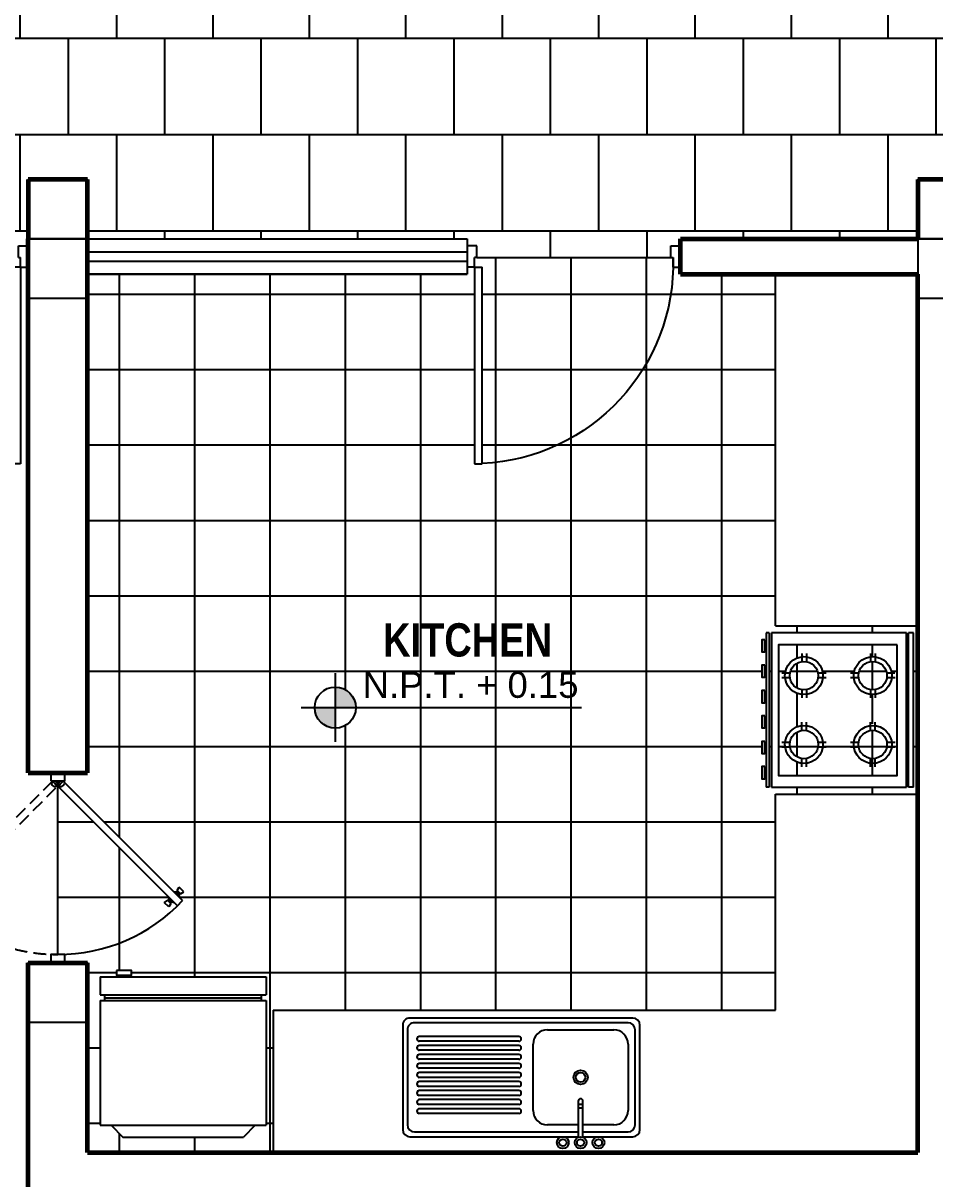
# Model space of a CAD drawing. Header units: millimetres. Extents: x -249630 to 95394, y -188036 to 109963.
# Drawn here: x -94480 to -89676, y 40589 to 46676 of the extents above; entities that cross this region are included whole.
import ezdxf

# ---------------------------------------------------------------- set-up
doc = ezdxf.new("R2010")
doc.units = ezdxf.units.MM
doc.linetypes.add('DASHED2', pattern=[9.525, 6.35, -3.175])
for name, color, linetype in [('Layer1', 2, 'Continuous'), ('Layer11', 30, 'Continuous'), ('Layer2', 8, 'Continuous'), ('Layer8', 8, 'Continuous'), ('PISO', 8, 'Continuous'), ('PUERTAS', 14, 'Continuous'), ('SUBTITULOS', 90, 'Continuous'), ('TEXTOS', 11, 'Continuous'), ('VEREDA', 1, 'Continuous')]:
    doc.layers.add(name, color=color, linetype=linetype)
doc.layers.add('MUROS', color=6, linetype='Continuous', lineweight=60)
doc.styles.add('NIVEL', font='arial.ttf', dxfattribs={"width": 1.1, "height": 0.15})
doc.styles.add('SUBTITULOS(E)', font='swisscbi.ttf', dxfattribs={"oblique": 15, "height": 0.2})
pattern_1 = [(90, (-230894.77, -222643.1), (-396.875, 7e-14), []), (180, (-230894.77, -222643.1), (-7e-14, -396.875), [])]

# ---------------------------------------------------------------- blocks, each defined once
blk = doc.blocks.new('A$C69810C7B')
at = {"layer": 'PUERTAS', "color": 2}
for p, q in [((-0.99, -0.05), (-0.99, -0.15)), ((-0.945, -0.05), (-0.99, -0.05)), ((-0.945, -0.105), (-0.945, -0.05)), ((-0.045, -0.105), (-0.045, -0.05)), ((-0.045, -0.05), (0, -0.05)), ((0, -0.05), (0, -0.15)), ((-0.945, -0.105), (-0.955, -0.105)), ((-0.955, -0.15), (-0.955, -0.105)), ((-0.045, -0.105), (-0.035, -0.105)), ((-0.035, -0.15), (-0.035, -0.105)), ((-0.955, -0.15), (-0.99, -0.15)), ((-0.035, -0.15), (-0.07, -0.15)), ((-0.07, -1.06), (-0.07, -0.15)), ((-0.035, -0.15), (0, -0.15)), ((-0.035, -0.15), (-0.035, -1.06)), ((-0.035, -1.06), (-0.07, -1.06))]:
    blk.add_line(p, q, dxfattribs=at)
at = {"layer": 'PUERTAS', "color": 1}
blk.add_arc((-0.0268, -0.1318), 0.9286, 178.348, 267.335, dxfattribs=at)
blk = doc.blocks.new('cocina-2')
for p, q in [((0.325, 0), (-0.325, 0)), ((-0.325, 0), (-0.325, -0.0208)), ((0.325, 0), (0.325, -0.0208)), ((0.325, -0.0208), (-0.325, -0.0208)), ((0.325, -0.0284), (-0.325, -0.0284)), ((-0.325, -0.0284), (-0.325, -0.5981)), ((0.325, -0.5981), (0.325, -0.0284)), ((-0.156, -0.0776), (-0.156, -0.1125)), ((-0.136, -0.0774), (-0.136, -0.1121)), ((0.136, -0.0774), (0.136, -0.1121)), ((0.156, -0.0776), (0.156, -0.1125)), ((-0.2389, -0.1806), (-0.2041, -0.1806)), ((-0.2387, -0.1606), (-0.2039, -0.1606)), ((-0.0861, -0.1606), (-0.0513, -0.1606)), ((-0.0859, -0.1806), (-0.0511, -0.1806)), ((0.0859, -0.1806), (0.0511, -0.1806)), ((0.0861, -0.1606), (0.0513, -0.1606)), ((0.2387, -0.1606), (0.2039, -0.1606)), ((0.2389, -0.1806), (0.2041, -0.1806)), ((-0.156, -0.2302), (-0.156, -0.265)), ((-0.136, -0.2305), (-0.136, -0.2652)), ((0.136, -0.2305), (0.136, -0.2652)), ((0.156, -0.2302), (0.156, -0.265)), ((-0.156, -0.3676), (-0.156, -0.4025)), ((-0.136, -0.3674), (-0.136, -0.4021)), ((0.136, -0.3674), (0.136, -0.4021)), ((0.156, -0.3676), (0.156, -0.4025)), ((-0.2389, -0.4706), (-0.2041, -0.4706)), ((-0.2387, -0.4506), (-0.2039, -0.4506)), ((-0.0861, -0.4506), (-0.0513, -0.4506)), ((-0.0859, -0.4706), (-0.0511, -0.4706)), ((0.0859, -0.4706), (0.0511, -0.4706)), ((0.0861, -0.4506), (0.0513, -0.4506)), ((0.2387, -0.4506), (0.2039, -0.4506)), ((0.2389, -0.4706), (0.2041, -0.4706)), ((-0.156, -0.5202), (-0.156, -0.555)), ((-0.136, -0.5205), (-0.136, -0.5552)), ((0.136, -0.5205), (0.136, -0.5552)), ((0.156, -0.5202), (0.156, -0.555)), ((-0.325, -0.5981), (0.325, -0.5981)), ((-0.325, -0.6076), (0.325, -0.6076)), ((-0.325, -0.6076), (-0.325, -0.6208)), ((-0.325, -0.6208), (0.325, -0.6208)), ((0.325, -0.6076), (0.325, -0.6208))]:
    blk.add_line(p, q)
for points in [[(-0.275, -0.0681), (-0.275, -0.5687), (0.275, -0.5687), (0.275, -0.0681)], [(-0.2958, -0.6261), (-0.2958, -0.6393), (-0.2447, -0.6393), (-0.2447, -0.6261)], [(-0.1898, -0.6261), (-0.1898, -0.6393), (-0.1387, -0.6393), (-0.1387, -0.6261)], [(-0.0819, -0.6261), (-0.0819, -0.6393), (-0.0308, -0.6393), (-0.0308, -0.6261)], [(0.0241, -0.6261), (0.0241, -0.6393), (0.0752, -0.6393), (0.0752, -0.6261)], [(0.132, -0.6261), (0.132, -0.6393), (0.1831, -0.6393), (0.1831, -0.6261)], [(0.238, -0.6261), (0.238, -0.6393), (0.2891, -0.6393), (0.2891, -0.6261)]]:
    blk.add_lwpolyline(points, close=True)
for centre, radius in [((-0.145, -0.1713), 0.08), ((0.145, -0.1713), 0.08), ((-0.145, -0.1713), 0.0599), ((0.145, -0.1713), 0.0599), ((-0.145, -0.4613), 0.08), ((0.145, -0.4613), 0.08), ((-0.145, -0.4613), 0.0599), ((0.145, -0.4613), 0.0599)]:
    blk.add_circle(centre, radius)
blk = doc.blocks.new('Lavadero')
for p, q in [((0.2655, 0), (0.0555, 0)), ((0.2655, 0.0021), (0.2655, -0.15)), ((0.2855, -0.15), (0.2855, 0.0021)), ((0.9955, 0), (0.2855, 0)), ((0.0255, -0.03), (0.0255, -0.47)), ((0.2655, -0.02), (0.0755, -0.02)), ((0.9755, -0.02), (0.2855, -0.02)), ((1.0255, -0.47), (1.0255, -0.03)), ((0.0455, -0.05), (0.0455, -0.45)), ((0.1355, -0.05), (0.2655, -0.05)), ((0.2855, -0.05), (0.4155, -0.05)), ((1.0055, -0.45), (1.0055, -0.05)), ((0.0755, -0.39), (0.0755, -0.11)), ((0.2655, -0.12), (0.2855, -0.12)), ((0.2655, -0.135), (0.2855, -0.135)), ((0.4755, -0.11), (0.4755, -0.39)), ((0.0755, -0.48), (0.9755, -0.48)), ((0.4155, -0.45), (0.1355, -0.45)), ((0.0555, -0.5), (0.9955, -0.5))]:
    blk.add_line(p, q)
for centre, radius in [((0.2005, 0.025), 0.025), ((0.2755, 0.025), 0.025), ((0.3505, 0.025), 0.025), ((0.2005, 0.025), 0.015), ((0.2755, 0.025), 0.015), ((0.3505, 0.025), 0.015)]:
    blk.add_circle(centre, radius)
for centre, radius, start, end in [((0.0555, -0.03), 0.03, 90, 180), ((0.9955, -0.03), 0.03, 0, 90), ((0.0755, -0.05), 0.03, 90, 180), ((0.9755, -0.05), 0.03, 0, 90), ((0.1355, -0.11), 0.06, 90, 180), ((0.4155, -0.11), 0.06, 0, 90), ((0.2755, -0.15), 0.01, 180, 0), ((0.1355, -0.39), 0.06, 180, 270), ((0.4155, -0.39), 0.06, 270, 0), ((0.0555, -0.47), 0.03, 180, 270), ((0.0755, -0.45), 0.03, 180, 270), ((0.9755, -0.45), 0.03, 270, 0), ((0.9955, -0.47), 0.03, 270, 0)]:
    blk.add_arc(centre, radius, start, end)
at = {"layer": 'PISO'}
for p, q in [((0.5355, -0.098), (0.9555, -0.098)), ((0.5355, -0.118), (0.9555, -0.118)), ((0.5355, -0.136), (0.9555, -0.136)), ((0.5355, -0.156), (0.9555, -0.156)), ((0.5355, -0.174), (0.9555, -0.174)), ((0.5355, -0.194), (0.9555, -0.194)), ((0.5355, -0.212), (0.9555, -0.212)), ((0.5355, -0.232), (0.9555, -0.232)), ((0.5355, -0.25), (0.9555, -0.25)), ((0.5355, -0.27), (0.9555, -0.27)), ((0.5355, -0.288), (0.9555, -0.288)), ((0.5355, -0.308), (0.9555, -0.308)), ((0.5355, -0.326), (0.9555, -0.326)), ((0.5355, -0.346), (0.9555, -0.346)), ((0.5355, -0.364), (0.9555, -0.364)), ((0.5355, -0.384), (0.9555, -0.384)), ((0.5355, -0.402), (0.9555, -0.402)), ((0.5355, -0.422), (0.9555, -0.422))]:
    blk.add_line(p, q, dxfattribs=at)
for radius in [0.03, 0.02]:
    blk.add_circle((0.2755, -0.25), radius, dxfattribs=at)
for centre, start, end in [((0.5355, -0.108), 90, 270), ((0.5355, -0.146), 90, 270), ((0.9555, -0.108), 270, 90), ((0.9555, -0.146), 270, 90), ((0.5355, -0.184), 90, 270), ((0.9555, -0.184), 270, 90), ((0.5355, -0.222), 90, 270), ((0.9555, -0.222), 270, 90), ((0.5355, -0.26), 90, 270), ((0.5355, -0.298), 90, 270), ((0.9555, -0.26), 270, 90), ((0.9555, -0.298), 270, 90), ((0.5355, -0.336), 90, 270), ((0.9555, -0.336), 270, 90), ((0.5355, -0.374), 90, 270), ((0.9555, -0.374), 270, 90), ((0.5355, -0.412), 90, 270), ((0.9555, -0.412), 270, 90)]:
    blk.add_arc(centre, 0.01, start, end, dxfattribs=at)
blk = doc.blocks.new('Ref1')
for p, q in [((-0.3498, 0.675), (0.3502, 0.675)), ((-0.3498, 0.675), (-0.3498, 0.6)), ((0.3502, 0.675), (0.3502, 0.6)), ((-0.3498, 0.6), (0.3502, 0.6)), ((-0.3298, 0.575), (-0.3298, 0.6)), ((-0.3298, 0.5875), (0.3302, 0.5875)), ((0.3302, 0.575), (0.3302, 0.6)), ((-0.35, 0.575), (0.35, 0.575)), ((-0.35, 0.575), (-0.35, 0.05)), ((0.35, 0.575), (0.35, 0.05)), ((-0.35, 0.05), (0.35, 0.05)), ((-0.3035, 0.05), (-0.2542, 0)), ((0.3035, 0.05), (0.2542, 0)), ((-0.2542, 0), (0.2542, 0))]:
    blk.add_line(p, q)
blk.add_lwpolyline([(-0.2813, 0.7017), (-0.2813, 0.6823), (-0.2178, 0.6823), (-0.2178, 0.7017)], close=True)
blk = doc.blocks.new('A$C32BB2099')
at = {"layer": 'PUERTAS', "color": 2}
blk.add_line((-0.956, -0.4165), (-0.9808, -0.442), dxfattribs=at)
at = {"layer": 'PUERTAS', "color": 1}
for p, q in [((-0.9658, -0.457), (-0.9667, -0.4579)), ((-0.9407, -0.4319), (-0.9398, -0.431)), ((-0.9101, -0.4607), (-0.9398, -0.431)), ((-0.9398, -0.431), (-0.9294, -0.4341)), ((-0.9294, -0.4341), (-0.9272, -0.4319)), ((-0.9132, -0.4503), (-0.9294, -0.4341)), ((-0.9254, -0.4337), (-0.9272, -0.4319)), ((-0.9258, -0.4467), (-0.9258, -0.4467)), ((-0.9258, -0.4467), (-0.9258, -0.4467)), ((-0.9254, -0.4337), (-0.9231, -0.4314)), ((-0.9128, -0.4463), (-0.9254, -0.4337)), ((-0.9231, -0.4269), (-0.9123, -0.4107)), ((-0.9195, -0.4305), (-0.9231, -0.4269)), ((-0.9218, -0.4328), (-0.9231, -0.4314)), ((-0.9218, -0.4328), (-0.9195, -0.4305)), ((-0.9119, -0.4427), (-0.9218, -0.4328)), ((-0.9096, -0.4404), (-0.9195, -0.4305)), ((-0.9132, -0.4503), (-0.911, -0.4481)), ((-0.9101, -0.4607), (-0.9132, -0.4503)), ((-0.9128, -0.4463), (-0.9105, -0.444)), ((-0.9128, -0.4463), (-0.911, -0.4481)), ((-0.9123, -0.4107), (-0.8898, -0.4332)), ((-0.9119, -0.4427), (-0.9096, -0.4404)), ((-0.9119, -0.4427), (-0.9105, -0.444)), ((-0.9096, -0.4404), (-0.906, -0.444)), ((-0.906, -0.444), (-0.8898, -0.4332)), ((-0.9707, -0.4746), (-0.9869, -0.4854)), ((-0.9869, -0.4854), (-0.9644, -0.5079)), ((-0.9671, -0.4782), (-0.9707, -0.4746)), ((-0.9649, -0.4759), (-0.9671, -0.4782)), ((-0.9572, -0.4881), (-0.9671, -0.4782)), ((-0.937, -0.4876), (-0.9667, -0.4579)), ((-0.9667, -0.4579), (-0.9635, -0.4683)), ((-0.964, -0.4723), (-0.9662, -0.4746)), ((-0.9649, -0.4759), (-0.9662, -0.4746)), ((-0.9635, -0.4683), (-0.9658, -0.4705)), ((-0.964, -0.4723), (-0.9658, -0.4705)), ((-0.955, -0.4858), (-0.9649, -0.4759)), ((-0.9536, -0.4917), (-0.9644, -0.5079)), ((-0.9514, -0.4849), (-0.964, -0.4723)), ((-0.9473, -0.4845), (-0.9635, -0.4683)), ((-0.955, -0.4858), (-0.9572, -0.4881)), ((-0.9572, -0.4881), (-0.9536, -0.4917)), ((-0.955, -0.4858), (-0.9536, -0.4872)), ((-0.9514, -0.4849), (-0.9536, -0.4872)), ((-0.9514, -0.4849), (-0.9496, -0.4867)), ((-0.9473, -0.4845), (-0.9496, -0.4867)), ((-0.937, -0.4876), (-0.9473, -0.4845)), ((-0.9361, -0.4867), (-0.937, -0.4876)), ((-0.911, -0.4616), (-0.9101, -0.4607))]:
    blk.add_line(p, q, dxfattribs=at)
at = {"layer": 'PUERTAS', "color": 2}
for points in [[(-0.3281, -0.1345), (-0.3981, -0.1345), (-0.3981, -0.1745), (-0.3981, -0.1745), (-0.3981, -0.1745), (-0.3281, -0.1745)], [(-0.3281, -1.0345), (-0.3981, -1.0345), (-0.3981, -1.0745), (-0.3981, -1.0745), (-0.3981, -1.0745), (-0.3281, -1.0745)]]:
    blk.add_lwpolyline(points, close=True, dxfattribs=at)
blk.add_lwpolyline([(-0.956, -0.4165), (-0.3651, -1.0074), (-0.3903, -1.0325), (-0.9808, -0.442)], dxfattribs=at)
at = {"layer": 'PUERTAS', "color": 1, "linetype": 'DASHED2', "ltscale": 0.01}
blk.add_lwpolyline([(0.2297, -0.4165), (-0.3611, -1.0074), (-0.336, -1.0325), (0.2546, -0.442)], dxfattribs=at)
blk.add_lwpolyline([(-0.3558, -1.0345), (-0.3704, -1.0345), (-0.3704, -1.022), (-0.3558, -1.022)], close=True, dxfattribs=at)
for centre in [(-0.3777, -1.02), (-0.3485, -1.02)]:
    blk.add_circle(centre, 0.0146, dxfattribs=at)
at = {"layer": 'PUERTAS', "color": 1}
blk.add_arc((-0.3651, -1.0189), 0.8438, 89.8648, 136.8608, dxfattribs=at)
at = {"layer": 'PUERTAS', "color": 1, "linetype": 'DASHED2', "ltscale": 0.01}
blk.add_arc((-0.3611, -1.0189), 0.8438, 43.1392, 90.1352, dxfattribs=at)

msp = doc.modelspace()

# ---------------------------------------------------------------- hatches: boundary and pattern name
at = {"layer": 'Layer1'}
h = msp.add_hatch(color=256, dxfattribs=at)
h.paths.add_polyline_path([(-92835.246, 43179.524), (-92835.246, 43071.348), (-92727.071, 43071.348, 0.41421358)])
h.paths.add_polyline_path([(-92835.246, 43071.348), (-92943.422, 43071.348, 0.41421349), (-92835.246, 42963.173)])
at = {"layer": 'Layer2'}
h = msp.add_hatch(dxfattribs=at)
h.set_pattern_fill('ANSI37', color=256, scale=125, angle=45, style=0)
h.set_pattern_definition(pattern_1)
h.paths.add_polyline_path([(-91055.03, 45389.705), (-91055.265, 45389.705), (-91055.265, 45440.841), (-91066.629, 45440.841), (-92089.356, 45440.841), (-92100.72, 45440.841), (-92100.72, 45389.705), (-92060.947, 45389.705), (-92060.947, 44356.379, 0.39496956)])
h.paths.add_polyline_path([(-90515.493, 45352.773), (-91015.493, 45352.773), (-91015.493, 45389.705), (-91055.03, 45389.705, -0.39496956), (-92060.947, 44356.379), (-92060.947, 44355.614), (-92100.72, 44355.614), (-92100.72, 45389.705), (-92140.493, 45389.705), (-92140.493, 45352.773), (-94140.493, 45352.773), (-94140.493, 42727.773), (-94259.509, 42727.773), (-94259.509, 42685.22), (-94265.729, 42685.22), (-94267.862, 42683.086), (-93688.983, 42104.206), (-93675.221, 42100.018), (-93670.434, 42104.805), (-93657.03, 42124.91), (-93633.095, 42100.975), (-93653.201, 42087.572), (-93657.988, 42082.785), (-93653.799, 42069.022), (-93639.603, 42054.826, -0.19718404), (-94259.509, 41771.647), (-94259.509, 41727.773), (-94140.493, 41727.773), (-94140.493, 40727.773), (-93163.06, 40727.773), (-93163.06, 41477.773), (-90515.493, 41477.773), (-90515.493, 42614.785), (-89765.493, 42614.785), (-89765.493, 43501.363), (-90515.493, 43501.363)])
h.paths.add_polyline_path([(-92727.071, 43071.348, -1), (-92943.422, 43071.348, -1)], flags=16)
h.paths.add_polyline_path([(-90588.309, 43427.797), (-90571.731, 43427.797), (-90571.731, 43363.913), (-90588.309, 43363.913)], flags=16)
h.paths.add_polyline_path([(-90565.192, 43464.324), (-90548.614, 43464.324), (-90548.614, 42651.824), (-90565.192, 42651.824)], flags=16)
h.paths.add_polyline_path([(-90536.773, 43464.324), (-89824.68, 43464.324), (-89824.68, 42651.824), (-90536.773, 42651.824)], flags=16)
h.paths.add_polyline_path([(-90588.309, 43295.296), (-90571.731, 43295.296), (-90571.731, 43231.412), (-90588.309, 43231.412)], flags=16)
h.paths.add_polyline_path([(-90500.085, 43401.824), (-89874.341, 43401.824), (-89874.341, 42714.324), (-90500.085, 42714.324)], flags=0)
h.paths.add_polyline_path([(-90588.309, 43160.429), (-90571.731, 43160.429), (-90571.731, 43096.545), (-90588.309, 43096.545)], flags=16)
h.paths.add_polyline_path([(-90588.309, 43027.928), (-90571.731, 43027.928), (-90571.731, 42964.044), (-90588.309, 42964.044)], flags=16)
h.paths.add_polyline_path([(-90265.809, 43239.324, -1), (-90465.809, 43239.324, -1)], flags=0)
h.paths.add_polyline_path([(-90290.991, 43239.324, -1), (-90440.628, 43239.324, -1)], flags=0)
h.paths.add_polyline_path([(-90588.309, 42893.061), (-90571.731, 42893.061), (-90571.731, 42829.177), (-90588.309, 42829.177)], flags=16)
h.paths.add_polyline_path([(-90588.309, 42760.56), (-90571.731, 42760.56), (-90571.731, 42696.676), (-90588.309, 42696.676)], flags=16)
h.paths.add_polyline_path([(-90265.809, 42876.824, -1), (-90465.809, 42876.824, -1)], flags=0)
h.paths.add_polyline_path([(-90290.991, 42876.824, -1), (-90440.628, 42876.824, -1)], flags=0)
h.paths.add_polyline_path([(-93198.793, 41652.737), (-93198.793, 41558.987), (-93223.793, 41558.987), (-93223.793, 41527.737), (-93199.085, 41527.737), (-93199.085, 40871.487), (-93257.151, 40871.487), (-93318.887, 40808.987), (-93954.283, 40808.987), (-94016.019, 40871.487), (-94074.085, 40871.487), (-94074.085, 41527.737), (-94048.793, 41527.737), (-94048.793, 41558.987), (-94073.793, 41558.987), (-94073.793, 41652.737)], flags=16)
h.paths.add_polyline_path([(-89903.309, 43239.324, -1), (-90103.309, 43239.324, -1)], flags=0)
h.paths.add_polyline_path([(-89928.491, 43239.324, -1), (-90078.128, 43239.324, -1)], flags=0)
h.paths.add_polyline_path([(-89989.927, 42993.971, 0.07721621), (-90014.927, 42976.146), (-90014.927, 42950.734, -0.084133), (-89989.927, 42950.435)], flags=0)
h.paths.add_polyline_path([(-93908.823, 41686.158), (-93908.823, 41661.88), (-93988.191, 41661.88), (-93988.191, 41686.158)], flags=16)
h.paths.add_polyline_path([(-89815.207, 43464.324), (-89789.156, 43464.324), (-89789.156, 42651.824), (-89815.207, 42651.824)], flags=16)
h.paths.add_polyline_path([(-92734.949, 43084.943), (-91518.318, 43084.943), (-91518.318, 43295.554), (-92734.949, 43295.554)], flags=24)
h.paths.add_polyline_path([(-92629.143, 43290.309), (-91793.006, 43290.309), (-91793.006, 43565.082), (-92629.143, 43565.082)], flags=24)
h = msp.add_hatch(dxfattribs=at)
h.set_pattern_fill('ANSI37', color=256, scale=125, angle=45, style=0)
h.set_pattern_definition(pattern_1)
h.paths.add_polyline_path([(-94294.609, 42656.339), (-94292.201, 42658.747, -0.19891237), (-94296.743, 42669.712), (-94296.743, 41770.962, 0.19701412), (-93666.044, 42027.774), (-93682.34, 42044.071), (-93683.298, 42043.113), (-93694.308, 42046.464), (-93696.701, 42044.071), (-93698.616, 42045.986), (-93701.01, 42043.592), (-93702.446, 42045.028), (-93704.839, 42042.635), (-93701.01, 42038.805), (-93712.498, 42021.572), (-93736.433, 42045.507), (-93719.2, 42056.996), (-93715.371, 42053.166), (-93712.977, 42055.56), (-93714.413, 42056.996), (-93712.02, 42059.389), (-93713.935, 42061.304), (-93711.541, 42063.698), (-93714.892, 42074.708), (-93713.935, 42075.665)])
at = {"layer": 'Layer8'}
h = msp.add_hatch(dxfattribs=at)
h.set_pattern_fill('AR-B88', color=256, scale=2.5, angle=180, style=0)
h.set_pattern_definition([(180, (-230894.77, -222643.1), (-6e-14, -508), []), (270, (-230894.77, -222643.12), (254, -508), [508, -508])])
h.paths.add_polyline_path([(-96340.683, 48040.273), (-98827.993, 45540.273), (-98390.493, 45540.273), (-95577.993, 45540.273), (-95577.993, 45503.341), (-95526.856, 45503.341), (-95526.856, 45437.784), (-94504.129, 45437.784), (-94504.129, 45503.341), (-94452.993, 45503.341), (-94452.993, 45540.273), (-94452.993, 45852.773), (-94140.493, 45852.773), (-94140.493, 45540.273), (-92140.493, 45540.273), (-92140.493, 45503.341), (-92089.356, 45503.341), (-92089.356, 45440.841), (-91066.629, 45440.841), (-91066.629, 45503.341), (-91015.493, 45503.341), (-91015.493, 45540.273), (-89765.493, 45540.273), (-89765.493, 45852.773), (-89452.993, 45852.773), (-89452.993, 45540.273), (-89452.993, 45500.184), (-89415.652, 45500.184, -0.39496956), (-88465.619, 46476.103), (-88465.619, 46476.826), (-88428.056, 46476.826), (-88428.056, 45500.184), (-88390.493, 45500.184), (-88390.493, 45540.273), (-86577.993, 45540.273), (-90015.493, 48040.273)])
h.paths.add_polyline_path([(-98952.993, 48040.273), (-98952.993, 45852.773), (-98827.993, 45852.773), (-98827.993, 45540.273), (-96340.683, 48040.273)])
h.paths.add_polyline_path([(-88465.619, 46476.103, 0.39496956), (-89415.652, 45500.184), (-89415.43, 45500.184), (-89415.43, 45451.889), (-89404.697, 45451.889), (-89404.697, 45392.861), (-89452.993, 45392.861), (-89452.993, 45352.773), (-88390.493, 45352.773), (-88390.493, 45392.861), (-88438.788, 45392.861), (-88438.788, 45451.889), (-88428.056, 45451.889), (-88428.056, 45500.184), (-88465.619, 45500.184)])
h.paths.add_polyline_path([(-90015.493, 48040.273), (-86577.993, 45540.273), (-86577.993, 48040.273)])
h.paths.add_polyline_path([(-93898.382, 46833.381), (-92940.087, 46833.381), (-92940.087, 47095.881), (-93898.382, 47095.881)], flags=24)

# ---------------------------------------------------------------- linework, layer by layer
at = {"layer": 'Layer1'}
for p, q in [((-94140.493, 45540.273), (-92140.493, 45540.273)), ((-94140.493, 45540.273), (-92140.493, 45540.273)), ((-94140.493, 45540.273), (-92140.493, 45540.273)), ((-94140.493, 45540.273), (-92140.493, 45540.273)), ((-94140.493, 45540.273), (-92140.493, 45540.273)), ((-92140.493, 45540.273), (-92140.493, 45352.773)), ((-92140.493, 45540.273), (-92140.493, 45352.773)), ((-92140.493, 45540.273), (-92140.493, 45352.773)), ((-92140.493, 45540.273), (-92140.493, 45352.773)), ((-94140.493, 45352.773), (-92140.493, 45352.773)), ((-92140.493, 45352.773), (-94140.493, 45352.773)), ((-92140.493, 45352.773), (-94140.493, 45352.773)), ((-92140.493, 45352.773), (-94140.493, 45352.773)), ((-92140.493, 45352.773), (-94140.493, 45352.773)), ((-92835.246, 43251.58), (-92835.246, 42891.116)), ((-93015.478, 43071.348), (-91538.338, 43071.348))]:
    msp.add_line(p, q, dxfattribs=at)
msp.add_circle((-92835.246, 43071.348), 108.176, dxfattribs=at)
at = {"layer": 'Layer11'}
for p, q in [((-90515.493, 43501.363), (-90515.493, 45352.773)), ((-90515.493, 41477.773), (-90515.493, 42614.785)), ((-93163.06, 41477.773), (-90515.493, 41477.773))]:
    msp.add_line(p, q, dxfattribs=at)
for points in [[(-90515.493, 43501.363), (-89765.493, 43501.363)], [(-90515.493, 42614.785), (-89765.493, 42614.785)], [(-93163.06, 41477.773), (-93163.06, 40727.773)]]:
    msp.add_lwpolyline(points, dxfattribs=at)
at = {"layer": 'Layer2'}
for points in [[(-92089.356, 45440.841), (-91066.629, 45440.841)], [(-94296.743, 41770.326), (-94296.743, 42685.22)]]:
    msp.add_lwpolyline(points, dxfattribs=at)
at = {"layer": 'MUROS'}
for p, q in [((-94140.493, 45852.773), (-94452.993, 45852.773)), ((-94452.993, 45852.773), (-94452.993, 45540.273)), ((-94140.493, 45540.273), (-94140.493, 45852.773)), ((-89452.993, 45852.773), (-89765.493, 45852.773)), ((-89765.493, 45852.773), (-89765.493, 45540.273)), ((-94452.993, 42727.773), (-94452.993, 45540.273)), ((-94140.493, 42727.773), (-94140.493, 45540.273)), ((-91015.493, 45352.773), (-91015.493, 45540.273)), ((-91015.493, 45540.273), (-89765.493, 45540.273)), ((-91015.493, 45352.773), (-89765.493, 45352.773)), ((-89765.493, 40727.773), (-89765.493, 45352.773)), ((-94452.993, 42727.773), (-94140.493, 42727.773)), ((-94452.993, 40540.273), (-94452.993, 41727.773)), ((-94452.993, 41727.773), (-94140.493, 41727.773)), ((-94140.493, 40727.773), (-94140.493, 41727.773)), ((-94140.493, 40727.773), (-89765.493, 40727.773))]:
    msp.add_line(p, q, dxfattribs=at)
at = {"layer": 'VEREDA', "linetype": 'Continuous', "ltscale": 0.0025}
for p, q in [((-94140.493, 45471.523), (-92140.493, 45471.523)), ((-94140.493, 45421.523), (-92140.493, 45421.523))]:
    msp.add_line(p, q, dxfattribs=at)
at = {"layer": 'VEREDA'}
for points in [[(-94452.993, 45540.273), (-94140.493, 45540.273), (-94140.493, 45852.773), (-94452.993, 45852.773)], [(-89765.493, 45540.273), (-89452.993, 45540.273), (-89452.993, 45852.773), (-89765.493, 45852.773)], [(-94452.993, 45227.773), (-94140.493, 45227.773), (-94140.493, 45540.273), (-94452.993, 45540.273)], [(-89765.493, 45227.773), (-89452.993, 45227.773), (-89452.993, 45540.273), (-89765.493, 45540.273)], [(-94452.993, 41415.273), (-94140.493, 41415.273), (-94140.493, 41727.773), (-94452.993, 41727.773)]]:
    msp.add_lwpolyline(points, close=True, dxfattribs=at)

# ---------------------------------------------------------------- block references
at = {"layer": 'Layer11', "xscale": 1250, "yscale": 1250, "zscale": 1250}
for name, p, rotation in [('cocina-2', (-89789.156, 43058.074), 270), ('Lavadero', (-91198.094, 40811.378), 180)]:
    msp.add_blockref(name, p, dxfattribs=dict(at, rotation=rotation))
msp.add_blockref('Ref1', (-93636.585, 40808.987), dxfattribs=at)
at = {"layer": 'PUERTAS', "yscale": 1136.363636363488}
for p, xscale, zscale in [((-94452.993, 45560.159), 1136.363636363488, 1136.363636363488), ((-92140.493, 45560.159), -1136.363636363488, 1136.363636363517)]:
    msp.add_blockref('A$C69810C7B', p, dxfattribs=dict(at, xscale=xscale, zscale=zscale))
at = {"layer": 'PUERTAS', "xscale": 1063.829787234125, "yscale": 1063.829787234125, "zscale": 1063.829787234125, "rotation": 180}
msp.add_blockref('A$C32BB2099', (-94683.038, 41584.64), dxfattribs=at)

# ---------------------------------------------------------------- texts
at = {"layer": 'SUBTITULOS', "linetype": 'ByBlock', "style": 'SUBTITULOS(E)'}
msp.add_text('KITCHEN', height=175, dxfattribs=at).set_placement((-92583.347, 43340.082))
at = {"layer": 'TEXTOS', "linetype": 'ByBlock', "style": 'NIVEL'}
msp.add_text('N.P.T. + 0.15', height=137.5, dxfattribs=at).set_placement((-92690.468, 43122.39))

doc.saveas('drawing.dxf')
